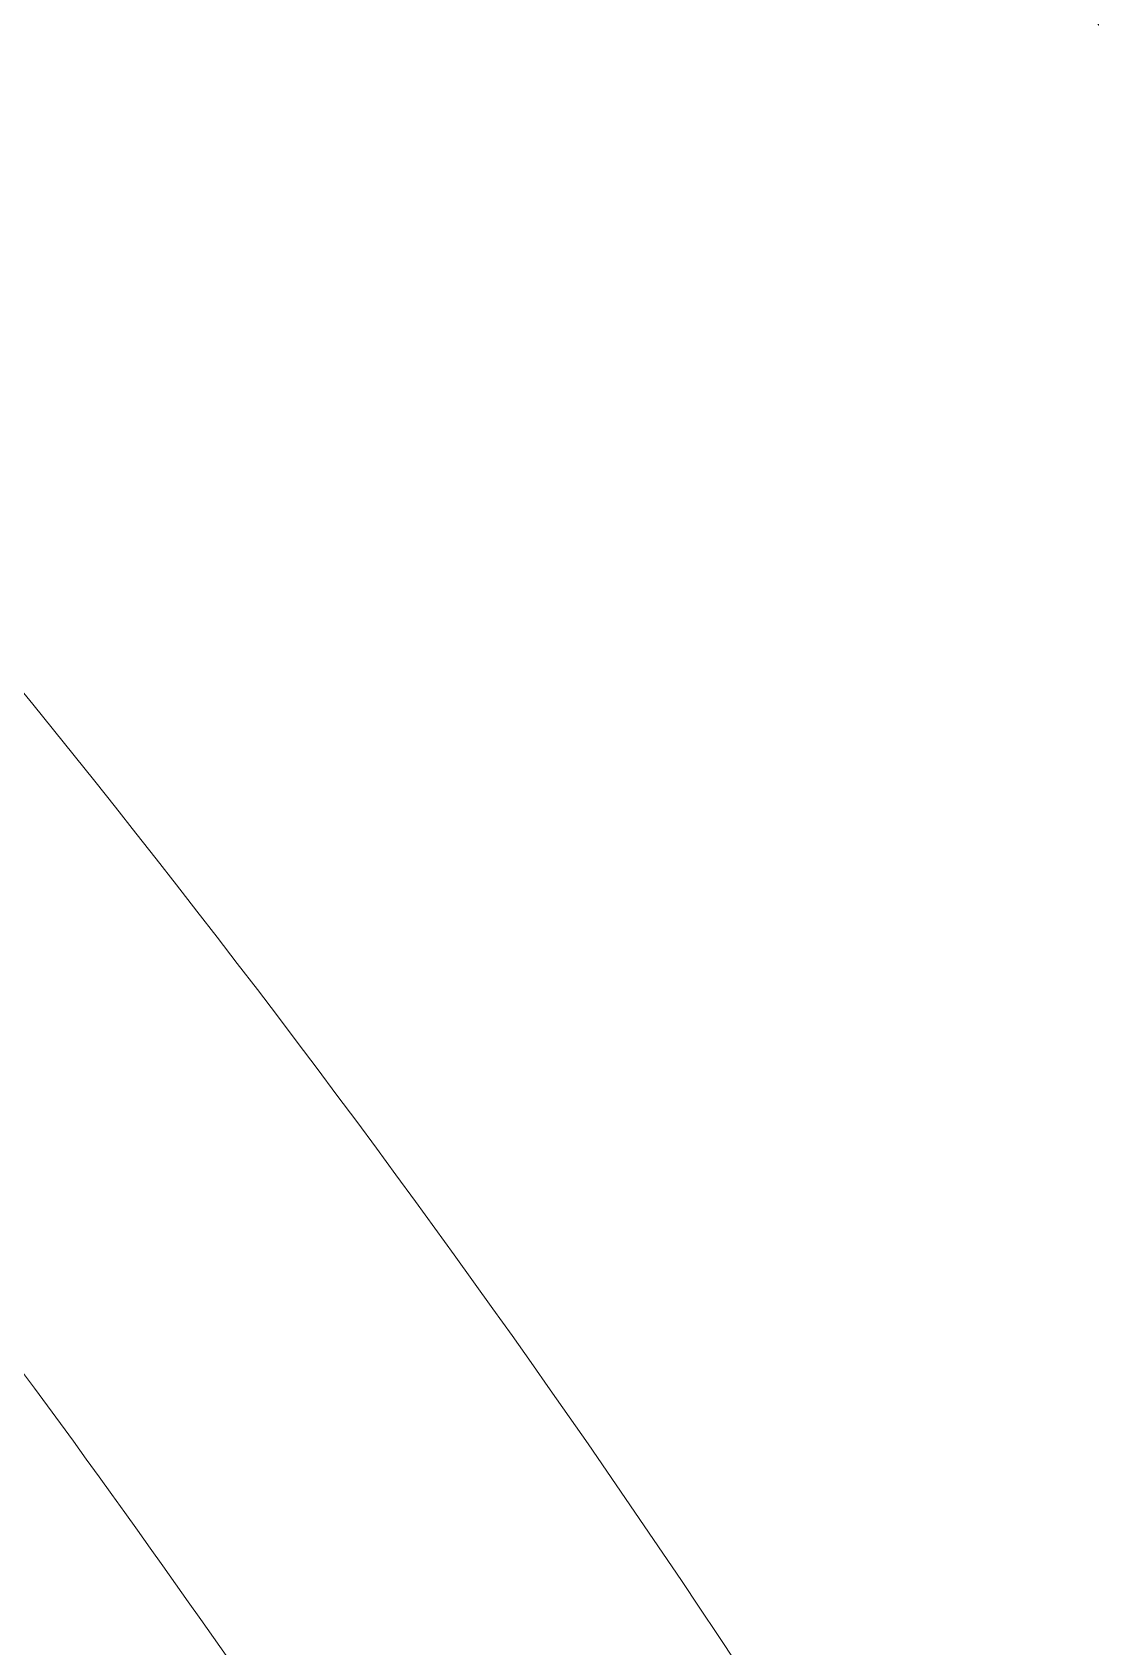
# Model space of a CAD drawing. Extents: x 14 to 2068, y -1996 to -61.
# Drawn here: x 1107.36 to 1114.94, y -1457.12 to -1445.56 of the extents above; entities that cross this region are included whole.
import ezdxf

# ---------------------------------------------------------------- set-up
doc = ezdxf.new("R2010")
doc.units = 0
doc.header["$MEASUREMENT"] = 0
doc.layers.add('Layer 1', color=7, linetype='Continuous', lineweight=0)

msp = doc.modelspace()

# ---------------------------------------------------------------- linework, layer by layer
at = {"layer": 'Layer 1'}
for points, knots in [([(1136.179, -1560.887), (1123.338, -1560.887), (1111.791, -1552.933), (1107.031, -1540.957), (1107.031, -1540.957), (986.201, -1540.957), (986.201, -1540.957), (981.442, -1552.966), (969.985, -1560.887), (957.039, -1560.887), (944.095, -1560.887), (932.645, -1552.966), (927.896, -1540.957), (927.896, -1540.957), (923.109, -1540.957), (923.109, -1540.957), (904.902, -1540.957), (890.089, -1525.991), (890.089, -1507.597), (890.089, -1507.597), (890.089, -1483.434), (890.089, -1483.434), (883.927, -1477.169), (878.772, -1470.519), (874.355, -1463.137), (865.741, -1448.715), (863.057, -1434.854), (866.149, -1420.764), (869.438, -1405.837), (878.579, -1395.227), (891.888, -1390.885), (895.938, -1389.563), (900.24, -1388.894), (904.673, -1388.894), (914.969, -1388.894), (924.993, -1392.533), (932.176, -1398.879), (932.601, -1399.253), (933.014, -1399.626), (933.428, -1400.008), (939.064, -1394.846), (945.257, -1391.564), (952.28, -1390.008), (955.79, -1389.226), (959.276, -1388.829), (962.638, -1388.829), (963.875, -1388.829), (965.105, -1388.883), (966.319, -1388.989), (966.475, -1387.854), (966.679, -1386.713), (966.929, -1385.573), (969.644, -1373.223), (977.229, -1364.431), (988.287, -1360.815), (991.643, -1359.72), (995.207, -1359.164), (998.88, -1359.164), (1007.4, -1359.164), (1015.704, -1362.179), (1021.664, -1367.437), (1021.763, -1367.525), (1021.862, -1367.614), (1021.961, -1367.703), (1026.434, -1363.837), (1031.424, -1361.275), (1036.83, -1360.078), (1039.709, -1359.438), (1042.574, -1359.113), (1045.342, -1359.113), (1051.843, -1359.113), (1057.767, -1360.846), (1062.951, -1364.262), (1070.364, -1369.142), (1075.473, -1377.241), (1077.336, -1387.068), (1077.582, -1388.373), (1077.767, -1389.672), (1077.891, -1390.947), (1077.924, -1390.974), (1077.957, -1391), (1077.99, -1391.026), (1081.063, -1388.626), (1084.446, -1387.006), (1088.078, -1386.198), (1090.168, -1385.733), (1092.27, -1385.498), (1094.327, -1385.498), (1099.227, -1385.498), (1103.851, -1386.837), (1107.699, -1389.371), (1109.351, -1390.46), (1110.851, -1391.753), (1112.178, -1393.231), (1115.622, -1391.9), (1119.255, -1391.227), (1123.009, -1391.227), (1123.009, -1391.227), (1184.569, -1391.227), (1184.569, -1391.227), (1201.398, -1391.227), (1215.089, -1405.057), (1215.089, -1422.057), (1215.089, -1422.057), (1215.089, -1514.526), (1215.089, -1514.526), (1215.089, -1531.532), (1201.398, -1545.367), (1184.569, -1545.367), (1184.569, -1545.367), (1163.17, -1545.367), (1163.17, -1545.367), (1157.501, -1554.986), (1147.322, -1560.887), (1136.179, -1560.887)], [0, 0, 0, 0, 1, 1, 1, 2, 2, 2, 3, 3, 3, 4, 4, 4, 5, 5, 5, 6, 6, 6, 7, 7, 7, 8, 8, 8, 9, 9, 9, 10, 10, 10, 11, 11, 11, 12, 12, 12, 13, 13, 13, 14, 14, 14, 15, 15, 15, 16, 16, 16, 17, 17, 17, 18, 18, 18, 19, 19, 19, 20, 20, 20, 21, 21, 21, 22, 22, 22, 23, 23, 23, 24, 24, 24, 25, 25, 25, 26, 26, 26, 27, 27, 27, 28, 28, 28, 29, 29, 29, 30, 30, 30, 31, 31, 31, 32, 32, 32, 33, 33, 33, 34, 34, 34, 35, 35, 35, 36, 36, 36, 37, 37, 37, 38, 38, 38, 38]), ([(1107.618, -1437.235), (1113.503, -1443.117), (1118.598, -1449.725), (1122.804, -1456.931), (1123.027, -1456.922), (1123.247, -1456.914), (1123.466, -1456.906), (1123.466, -1456.906), (1123.466, -1456.854), (1123.466, -1456.854), (1123.466, -1456.854), (1129.465, -1456.854), (1129.465, -1456.854), (1129.465, -1456.854), (1129.465, -1456.907), (1129.465, -1456.907), (1129.659, -1456.914), (1129.855, -1456.921), (1130.052, -1456.929), (1132.513, -1452.716), (1135.293, -1448.682), (1138.341, -1444.903), (1138.3, -1444.252), (1138.279, -1443.601), (1138.279, -1442.957), (1138.279, -1442.957), (1138.279, -1432.493), (1138.279, -1432.493), (1134.607, -1430.776), (1130.557, -1429.875), (1126.466, -1429.875), (1126.466, -1429.875), (1126.465, -1429.875), (1126.465, -1429.875), (1119.455, -1429.875), (1112.731, -1432.527), (1107.618, -1437.235)], [0, 0, 0, 0, 1, 1, 1, 2, 2, 2, 3, 3, 3, 4, 4, 4, 5, 5, 5, 6, 6, 6, 7, 7, 7, 8, 8, 8, 9, 9, 9, 10, 10, 10, 11, 11, 11, 12, 12, 12, 12]), ([(1103.489, -1450.375), (1105.647, -1452.896), (1107.677, -1455.567), (1109.547, -1458.349), (1110.624, -1458.158), (1111.707, -1457.985), (1112.794, -1457.831), (1110.035, -1453.589), (1106.924, -1449.603), (1103.489, -1445.908), (1103.489, -1445.908), (1103.489, -1450.375), (1103.489, -1450.375)], [0, 0, 0, 0, 1, 1, 1, 2, 2, 2, 3, 3, 3, 4, 4, 4, 4])]:
    msp.add_open_spline(points, degree=3, knots=knots, dxfattribs=at)

doc.saveas('drawing.dxf')
